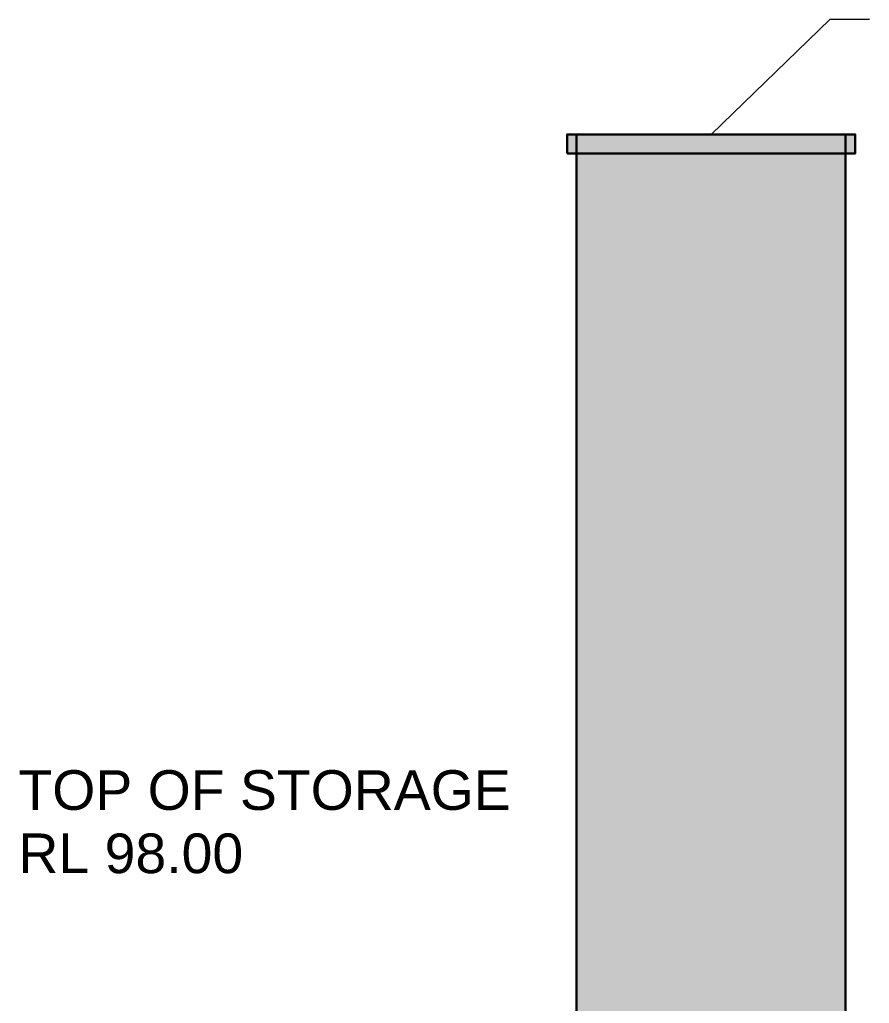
# Model space of a CAD drawing. Header units: millimetres. Extents: x -1812 to 9712, y -2698 to 3255.
# Drawn here: x 2481 to 4375, y 843 to 3036 of the extents above; entities that cross this region are included whole.
import ezdxf

# ---------------------------------------------------------------- set-up
doc = ezdxf.new("R2010")
doc.units = ezdxf.units.MM
for name, color, linetype in [('ANNOTATIONS', 7, 'Continuous'), ('LEADERS', 7, 'Continuous'), ('MANHOLES', 7, 'Continuous')]:
    doc.layers.add(name, color=color, linetype=linetype)
doc.styles.add('ARIAL', font='arial.ttf')

msp = doc.modelspace()

# ---------------------------------------------------------------- linework, layer by layer
at = {"layer": 'LEADERS', "lineweight": 18}
for p, q in [((4287.1, 3035.8), (4022.5, 2780)), ((4375.3, 3035.8), (4287.1, 3035.8))]:
    msp.add_line(p, q, dxfattribs=at)
at = {"layer": 'MANHOLES', "lineweight": 30}
for points in [[(3701.3, 2737.7), (4343.7, 2737.7), (4343.7, 2780), (3701.3, 2780)], [(3701.3, 2737.7), (4343.7, 2737.7), (4343.7, 2780), (3701.3, 2780)], [(3722.5, 780), (4322.5, 780), (4322.5, 2780), (3722.5, 2780)], [(3722.5, 780), (4322.5, 780), (4322.5, 2780), (3722.5, 2780)]]:
    msp.add_lwpolyline(points, close=True, dxfattribs=at)
at = {"layer": 'MANHOLES', "true_color": 0x737373}
msp.add_solid([(3701.3, 2737.7), (4343.7, 2737.7), (3701.3, 2780), (4343.7, 2780)], dxfattribs=at)
msp.add_solid([(3701.3, 2737.7), (4343.7, 2737.7), (3701.3, 2780), (4343.7, 2780)], dxfattribs=at)
at = {"layer": 'MANHOLES', "true_color": 0xb8b8b8}
msp.add_solid([(3722.5, 780), (4322.5, 780), (3722.5, 2780), (4322.5, 2780)], dxfattribs=at)
msp.add_solid([(3722.5, 780), (4322.5, 780), (3722.5, 2780), (4322.5, 2780)], dxfattribs=at)

# ---------------------------------------------------------------- texts
at = {"layer": 'ANNOTATIONS', "style": 'ARIAL'}
for s, height, p in [('TOP OF STORAGE', 88.406, (2477.8, 1273.9)), ('RL 98.00', 88.41, (2477.8, 1132.8))]:
    msp.add_text(s, height=height, dxfattribs=at).set_placement(p)

doc.saveas('drawing.dxf')
